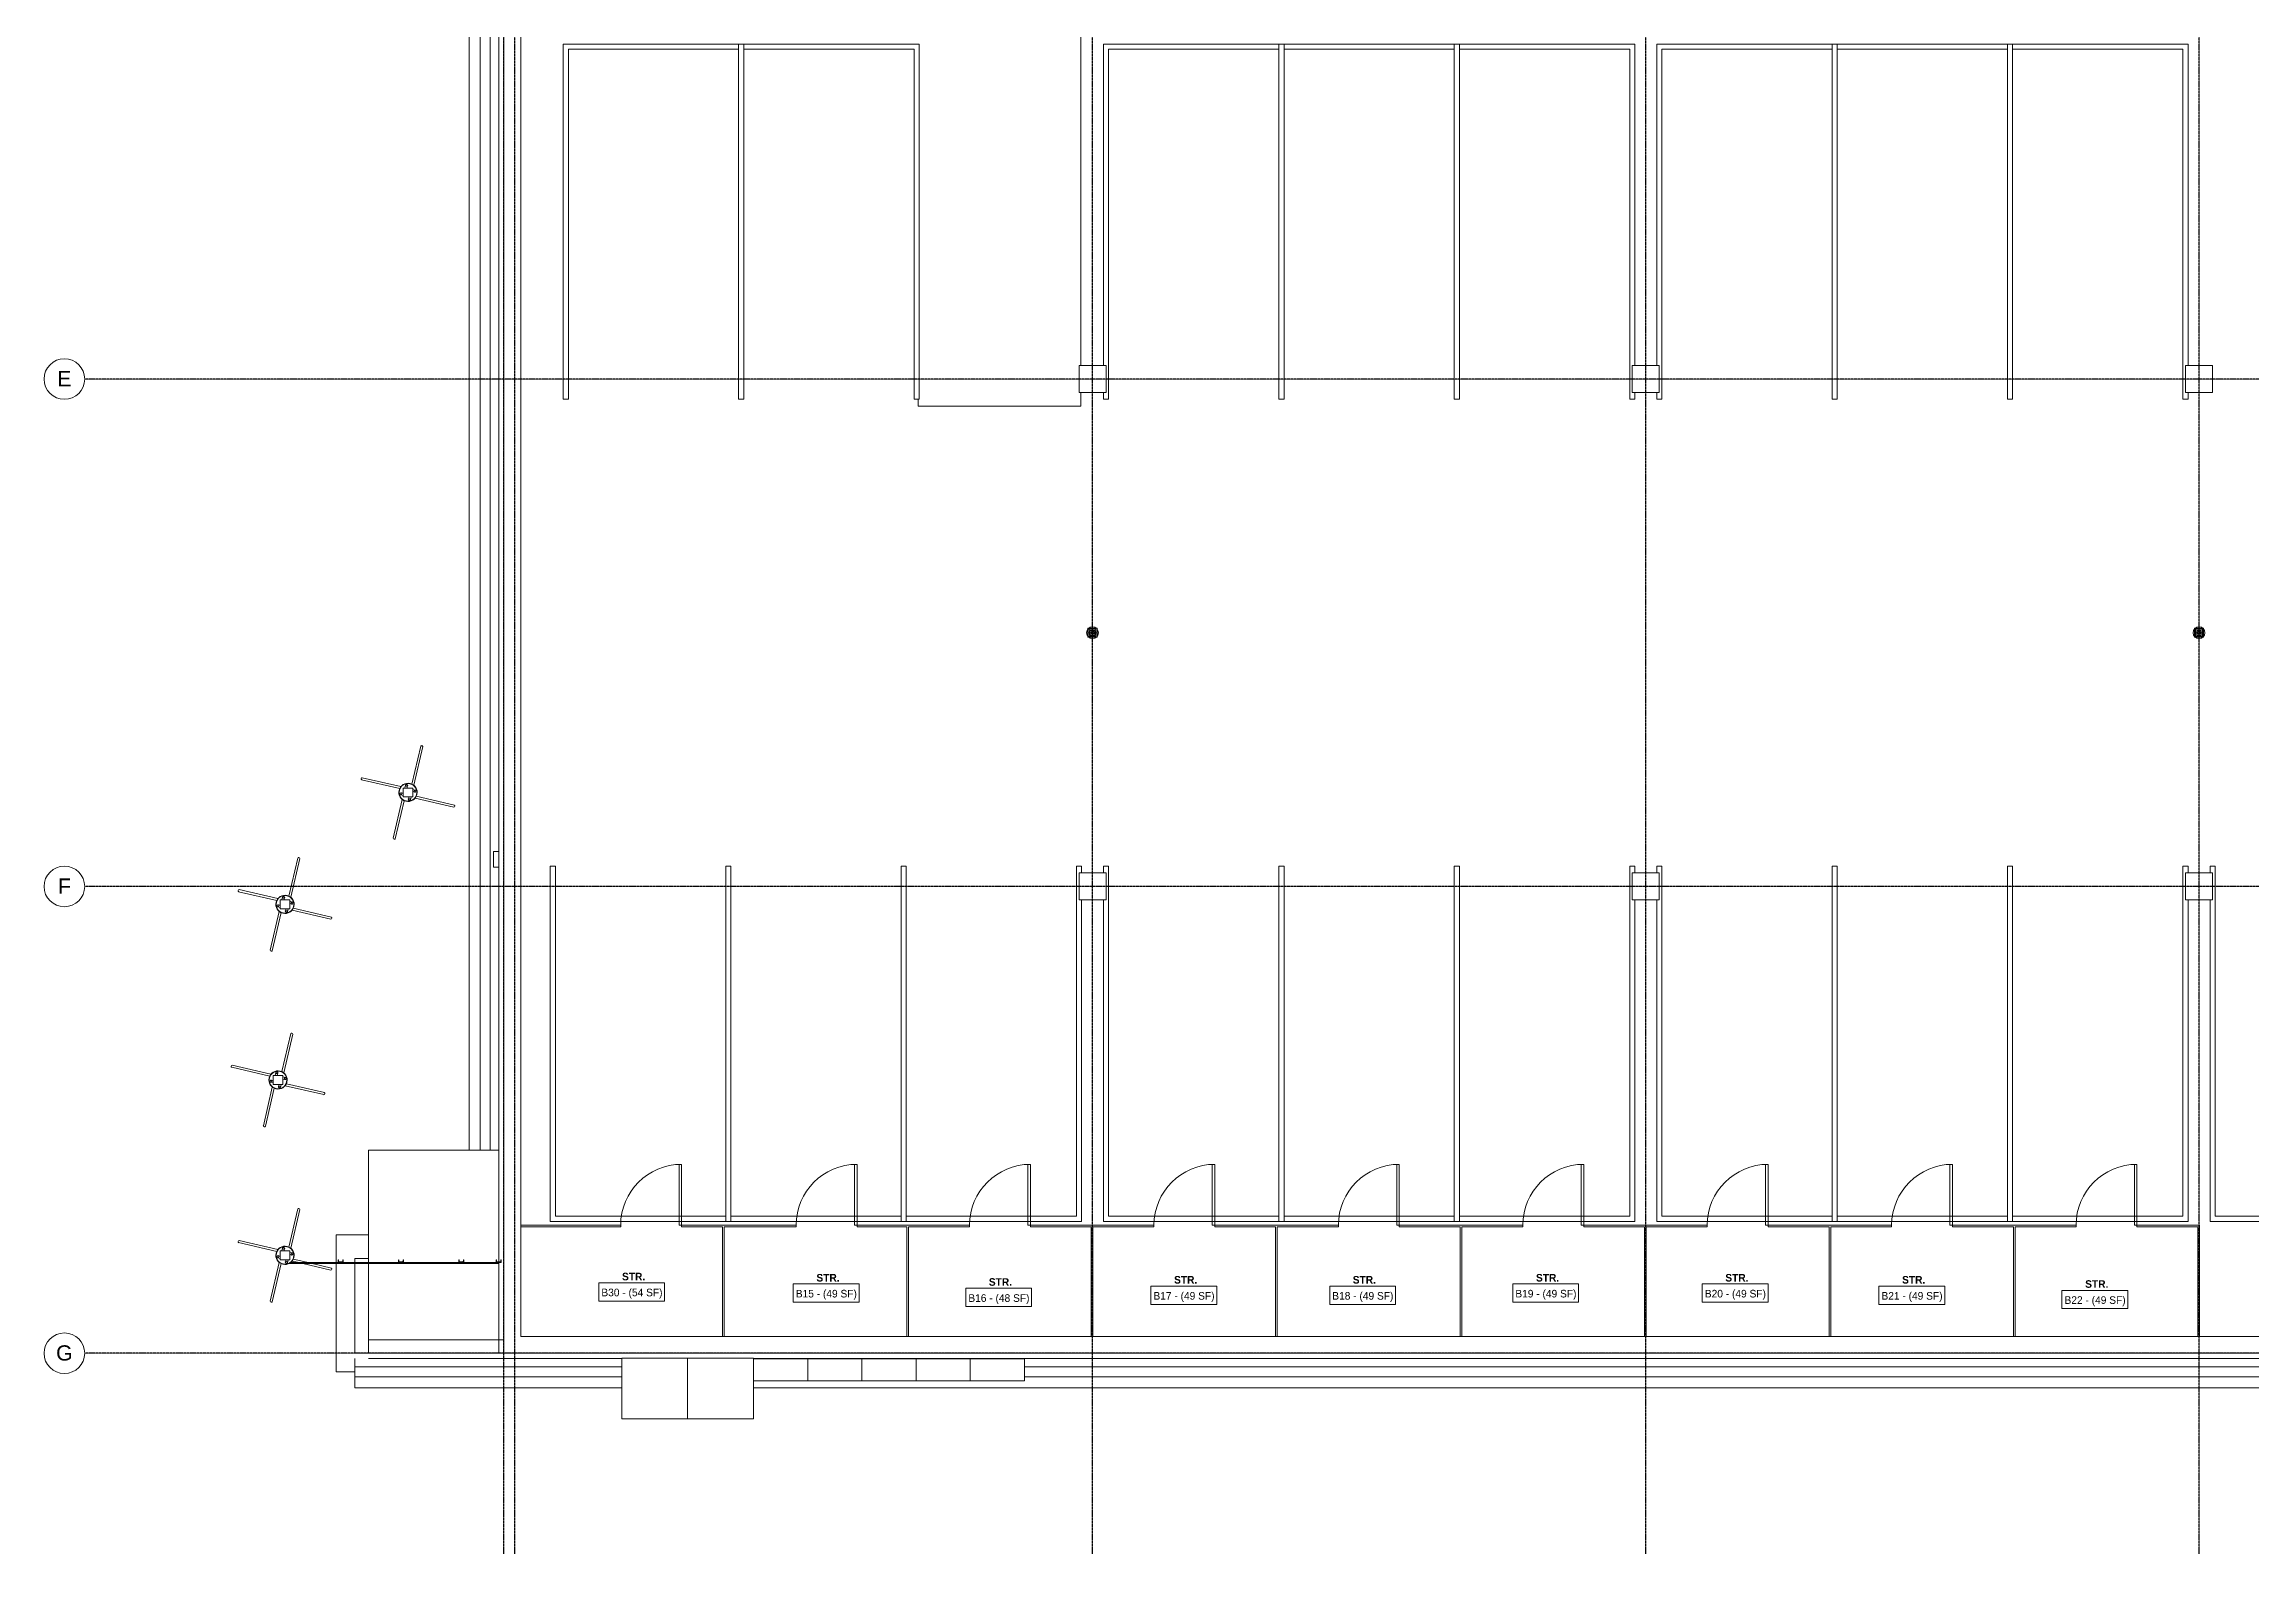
# Model space of a CAD drawing. Header units: inches. Extents: x -4101 to -1777, y 9773 to 12272.
# Drawn here: x -4101 to -2796, y 9773 to 10665 of the extents above; entities that cross this region are included whole.
import ezdxf

# ---------------------------------------------------------------- set-up
doc = ezdxf.new("R2010")
doc.units = ezdxf.units.IN
doc.header["$MEASUREMENT"] = 0
doc.linetypes.add('Grid Line 1_2_', pattern=[0.875, 0.5, -0.125, 0.125, -0.125])
for name, color, linetype, lineweight in [('0-1', 7, 'Continuous', 5), ('0-2', 8, 'Continuous', 9), ('0-4', 165, 'Continuous', 5), ('A-AREA-IDEN', 2, 'Continuous', 9), ('A-DOOR-2', 7, 'Continuous', 9), ('A-FLOR-1', 7, 'Continuous', 9), ('A-FLOR-2', 192, 'Continuous', 9), ('A-GENM-1', 7, 'Continuous', 9), ('A-GLAZ-CURT', 52, 'Continuous', 9), ('A-GLAZ-CWMG', 51, 'Continuous', 9), ('A-WALL-2', 7, 'Continuous', 9), ('E-ELEC-EQPM', 71, 'Continuous', 9), ('E-FIRE', 2, 'Continuous', 9), ('P-SANR-FIXT', 6, 'Continuous', 9), ('S-COLS-1', 7, 'Continuous', 9), ('S-FNDN-1', 7, 'Continuous', 9), ('S-FNDN-2', 32, 'Continuous', 9), ('S-GRID-1', 1, 'Grid Line 1_2_', 30), ('S-GRID-IDEN', 1, 'Continuous', 9), ('S-GRID-IDEN-1', 147, 'Continuous', 9)]:
    doc.layers.add(name, color=color, linetype=linetype, lineweight=lineweight)
doc.styles.add('Arial_1', font='arial.ttf', dxfattribs={"height": 9})
doc.styles.add('Century Gothic', font='ufonts.com_century-gothic.ttf', dxfattribs={"height": 4.5})
doc.styles.add('Century Gothic_B', font='GOTHICB.TTF', dxfattribs={"height": 4.5})

# ---------------------------------------------------------------- blocks, each defined once
blk = doc.blocks.new('Parking_Stall_Multiple - STANDARD-2220512-BACKGROUND - BASEMENT')
at = {"layer": 'A-GENM-1'}
for p, q in [((190, 314), (0, 314)), ((0, 314), (0, 207.3)), ((210, 314), (206, 314)), ((210, 311), (210, 314)), ((3, 210.3), (3, 311)), ((3, 311), (210, 311)), ((210, 210.3), (0, 210.3)), ((0, 210.3), (0, 103.7)), ((210, 210.3), (3, 210.3)), ((210, 207.3), (210, 210.3)), ((210, 207.3), (210, 210.3)), ((0, 207.3), (210, 207.3)), ((3, 106.7), (3, 207.3)), ((3, 207.3), (210, 207.3)), ((210, 106.7), (0, 106.7)), ((0, 106.7), (0, 0)), ((210, 106.7), (3, 106.7)), ((210, 103.7), (210, 106.7)), ((210, 103.7), (210, 106.7)), ((0, 103.7), (210, 103.7)), ((3, 3), (3, 103.7)), ((3, 103.7), (210, 103.7)), ((210, 3), (3, 3)), ((210, 0), (210, 3)), ((0, 0), (190, 0)), ((206, 0), (210, 0))]:
    blk.add_line(p, q, dxfattribs=at)
blk = doc.blocks.new('Parking_Stall_Multiple - STANDARD-1981804-BACKGROUND - BASEMENT')
at = {"layer": 'A-GENM-1'}
for p, q in [((190, 314), (0, 314)), ((0, 314), (0, 207.3)), ((210, 314), (206, 314)), ((210, 311), (210, 314)), ((3, 210.3), (3, 311)), ((3, 311), (210, 311)), ((210, 210.3), (0, 210.3)), ((0, 210.3), (0, 103.7)), ((210, 210.3), (3, 210.3)), ((210, 207.3), (210, 210.3)), ((210, 207.3), (210, 210.3)), ((0, 207.3), (210, 207.3)), ((3, 106.7), (3, 207.3)), ((3, 207.3), (210, 207.3)), ((210, 106.7), (0, 106.7)), ((0, 106.7), (0, 0)), ((210, 106.7), (3, 106.7)), ((210, 103.7), (210, 106.7)), ((210, 103.7), (210, 106.7)), ((0, 103.7), (210, 103.7)), ((3, 3), (3, 103.7)), ((3, 103.7), (210, 103.7)), ((210, 3), (3, 3)), ((210, 0), (210, 3)), ((0, 0), (190, 0)), ((206, 0), (210, 0))]:
    blk.add_line(p, q, dxfattribs=at)
blk = doc.blocks.new('Parking_Stall_Multiple - STANDARD-2216199-BACKGROUND - BASEMENT')
at = {"layer": 'A-GENM-1'}
for p, q in [((210, 314), (0, 314)), ((0, 314), (0, 207.3)), ((210, 311), (210, 314)), ((3, 210.3), (3, 311)), ((3, 311), (210, 311)), ((210, 210.3), (0, 210.3)), ((0, 210.3), (0, 103.7)), ((210, 210.3), (3, 210.3)), ((210, 207.3), (210, 210.3)), ((210, 207.3), (210, 210.3)), ((0, 207.3), (210, 207.3)), ((3, 106.7), (3, 207.3)), ((3, 207.3), (210, 207.3)), ((210, 106.7), (0, 106.7)), ((0, 106.7), (0, 0)), ((210, 106.7), (3, 106.7)), ((210, 103.7), (210, 106.7)), ((210, 103.7), (210, 106.7)), ((0, 103.7), (210, 103.7)), ((3, 3), (3, 103.7)), ((3, 103.7), (210, 103.7)), ((210, 3), (3, 3)), ((210, 0), (210, 3)), ((0, 0), (190, 0)), ((206, 0), (210, 0))]:
    blk.add_line(p, q, dxfattribs=at)
blk = doc.blocks.new('Parking_Stall_Multiple - STANDARD-1982617-BACKGROUND - BASEMENT')
at = {"layer": 'A-GENM-1'}
for p, q in [((190, 0), (0, 0)), ((0, 0), (0, -106.7)), ((210, 0), (206, 0)), ((210, -3), (210, 0)), ((3, -103.7), (3, -3)), ((3, -3), (210, -3)), ((210, -103.7), (0, -103.7)), ((0, -103.7), (0, -210.3)), ((210, -103.7), (3, -103.7)), ((210, -106.7), (210, -103.7)), ((210, -106.7), (210, -103.7)), ((0, -106.7), (210, -106.7)), ((3, -207.3), (3, -106.7)), ((3, -106.7), (210, -106.7)), ((210, -207.3), (0, -207.3)), ((0, -207.3), (0, -314)), ((210, -207.3), (3, -207.3)), ((210, -210.3), (210, -207.3)), ((210, -210.3), (210, -207.3)), ((0, -210.3), (210, -210.3)), ((3, -311), (3, -210.3)), ((3, -210.3), (210, -210.3)), ((210, -311), (3, -311)), ((210, -314), (210, -311)), ((0, -314), (190, -314)), ((206, -314), (210, -314))]:
    blk.add_line(p, q, dxfattribs=at)
blk = doc.blocks.new('Parking_Stall_Multiple - STANDARD-2088802-BACKGROUND - BASEMENT')
at = {"layer": 'A-GENM-1'}
for p, q in [((190, 0), (0, 0)), ((0, 0), (0, -106.7)), ((210, 0), (206, 0)), ((210, -3), (210, 0)), ((3, -103.7), (3, -3)), ((3, -3), (210, -3)), ((210, -103.7), (0, -103.7)), ((0, -103.7), (0, -210.3)), ((210, -103.7), (3, -103.7)), ((210, -106.7), (210, -103.7)), ((210, -106.7), (210, -103.7)), ((0, -106.7), (210, -106.7)), ((3, -207.3), (3, -106.7)), ((3, -106.7), (210, -106.7)), ((210, -207.3), (0, -207.3)), ((0, -207.3), (0, -314)), ((210, -207.3), (3, -207.3)), ((210, -210.3), (210, -207.3)), ((210, -210.3), (210, -207.3)), ((0, -210.3), (210, -210.3)), ((3, -311), (3, -210.3)), ((3, -210.3), (210, -210.3)), ((210, -311), (3, -311)), ((210, -314), (210, -311)), ((0, -314), (190, -314)), ((206, -314), (210, -314))]:
    blk.add_line(p, q, dxfattribs=at)
blk = doc.blocks.new('Parking_Stall_Multiple - STANDARD-2223158-BACKGROUND - BASEMENT')
at = {"layer": 'A-GENM-1'}
for p, q in [((210, 0), (0, 0)), ((0, 0), (0, -106.7)), ((210, -3), (210, 0)), ((3, -103.7), (3, -3)), ((3, -3), (210, -3)), ((210, -103.7), (0, -103.7)), ((0, -103.7), (0, -210.3)), ((210, -103.7), (3, -103.7)), ((210, -106.7), (210, -103.7)), ((210, -106.7), (210, -103.7)), ((0, -106.7), (210, -106.7)), ((3, -207.3), (3, -106.7)), ((3, -106.7), (210, -106.7)), ((210, -207.3), (3, -207.3)), ((210, -210.3), (210, -207.3)), ((0, -210.3), (210, -210.3))]:
    blk.add_line(p, q, dxfattribs=at)
blk = doc.blocks.new('CHAINLINK GATE - CHAINLINK GATE-2199385-BACKGROUND - BASEMENT')
at = {"layer": 'A-DOOR-2'}
for p, q in [((16.5, 36.5), (18, 36.5)), ((16.5, 0.5), (16.5, 36.5)), ((18, 0.5), (18, 36.5)), ((16.5, 0.5), (18, 0.5))]:
    blk.add_line(p, q, dxfattribs=at)
blk.add_arc((18, 0.5), 36, 90, 180, dxfattribs=at)
blk = doc.blocks.new('CTR - 1st Phase - Common Walls_rvt-1-BACKGROUND - BASEMENT')
at = {"layer": 'A-FLOR-1'}
for p, q in [((-3488.3, 10475.2), (-3488.3, 10831.2)), ((-3584.3, 10455.2), (-3584.3, 10451.1)), ((-3488.3, 10451.1), (-3488.3, 10459.2)), ((-3584.3, 10451.1), (-3488.3, 10451.1))]:
    blk.add_line(p, q, dxfattribs=at)
at = {"layer": 'S-FNDN-1'}
for p, q in [((-3760.2, 9966.9), (-3819.3, 9966.9)), ((-3819.3, 9966.9), (-3819.3, 9965.9)), ((-3819.3, 9965.9), (-3760.2, 9965.9)), ((-3760.2, 9965.9), (-3760.2, 9966.9)), ((-3656.5, 9966.9), (-3724.2, 9966.9)), ((-3724.2, 9966.9), (-3724.2, 9965.9)), ((-3724.2, 9965.9), (-3700, 9965.9)), ((-3700, 9965.9), (-3700, 9901.2)), ((-3699, 9965.9), (-3656.5, 9965.9)), ((-3699, 9901.2), (-3699, 9965.9)), ((-3656.5, 9965.9), (-3656.5, 9966.9)), ((-3554, 9966.9), (-3620.5, 9966.9)), ((-3620.5, 9966.9), (-3620.5, 9965.9)), ((-3620.5, 9965.9), (-3591, 9965.9)), ((-3591, 9965.9), (-3591, 9901.2)), ((-3590, 9965.9), (-3554, 9965.9)), ((-3590, 9901.2), (-3590, 9965.9)), ((-3554, 9965.9), (-3554, 9966.9)), ((-3445, 9966.9), (-3518, 9966.9)), ((-3518, 9966.9), (-3518, 9965.9)), ((-3518, 9965.9), (-3482.2, 9965.9)), ((-3482.2, 9965.9), (-3482.2, 9901.2)), ((-3481.2, 9965.9), (-3445, 9965.9)), ((-3481.2, 9901.2), (-3481.2, 9965.9)), ((-3445, 9965.9), (-3445, 9966.9)), ((-3336, 9966.9), (-3409, 9966.9)), ((-3409, 9966.9), (-3409, 9965.9)), ((-3409, 9965.9), (-3373.2, 9965.9)), ((-3373.2, 9965.9), (-3373.2, 9901.2)), ((-3372.2, 9965.9), (-3336, 9965.9)), ((-3372.2, 9901.2), (-3372.2, 9965.9)), ((-3336, 9965.9), (-3336, 9966.9)), ((-3227, 9966.9), (-3300, 9966.9)), ((-3300, 9966.9), (-3300, 9965.9)), ((-3300, 9965.9), (-3264, 9965.9)), ((-3264, 9965.9), (-3264, 9901.2)), ((-3263, 9965.9), (-3227, 9965.9)), ((-3263, 9901.2), (-3263, 9965.9)), ((-3227, 9965.9), (-3227, 9966.9)), ((-3118, 9966.9), (-3191, 9966.9)), ((-3191, 9966.9), (-3191, 9965.9)), ((-3191, 9965.9), (-3155, 9965.9)), ((-3155, 9965.9), (-3155, 9901.2)), ((-3154, 9965.9), (-3118, 9965.9)), ((-3154, 9901.2), (-3154, 9965.9)), ((-3118, 9965.9), (-3118, 9966.9)), ((-3009, 9966.9), (-3082, 9966.9)), ((-3082, 9966.9), (-3082, 9965.9)), ((-3082, 9965.9), (-3046, 9965.9)), ((-3046, 9965.9), (-3046, 9901.2)), ((-3045, 9965.9), (-3009, 9965.9)), ((-3045, 9901.2), (-3045, 9965.9)), ((-3009, 9965.9), (-3009, 9966.9)), ((-2900, 9966.9), (-2973, 9966.9)), ((-2973, 9966.9), (-2973, 9965.9)), ((-2973, 9965.9), (-2937, 9965.9)), ((-2937, 9965.9), (-2937, 9901.2)), ((-2936, 9965.9), (-2900, 9965.9)), ((-2936, 9901.2), (-2936, 9965.9)), ((-2900, 9965.9), (-2900, 9966.9)), ((-2827, 9966.9), (-2864, 9966.9)), ((-2864, 9966.9), (-2864, 9965.9)), ((-2864, 9965.9), (-2828, 9965.9)), ((-2828, 9965.9), (-2828, 9901.2)), ((-2827, 9965.9), (-2827, 9966.9)), ((-2827, 9901.2), (-2827, 9965.9)), ((-3700, 9901.2), (-3699, 9901.2)), ((-3591, 9901.2), (-3590, 9901.2)), ((-3482.2, 9901.2), (-3481.2, 9901.2)), ((-3373.2, 9901.2), (-3372.2, 9901.2)), ((-3264, 9901.2), (-3263, 9901.2)), ((-3155, 9901.2), (-3154, 9901.2)), ((-3046, 9901.2), (-3045, 9901.2)), ((-2937, 9901.2), (-2936, 9901.2)), ((-2828, 9901.2), (-2827, 9901.2))]:
    blk.add_line(p, q, dxfattribs=at)
at = {"layer": '0-2'}
for name, p, rotation in [('Parking_Stall_Multiple - STANDARD-2223158-BACKGROUND - BASEMENT', (-3583.8, 10665.2), 270.0000000000005), ('Parking_Stall_Multiple - STANDARD-2088802-BACKGROUND - BASEMENT', (-3160.8, 10665.2), 270.0000000000005), ('Parking_Stall_Multiple - STANDARD-1982617-BACKGROUND - BASEMENT', (-2833.8, 10665.2), 270.0000000000005), ('Parking_Stall_Multiple - STANDARD-2216199-BACKGROUND - BASEMENT', (-3487.8, 9969.2), 89.99999999999953), ('Parking_Stall_Multiple - STANDARD-1981804-BACKGROUND - BASEMENT', (-3160.8, 9969.2), 89.99999999999953), ('Parking_Stall_Multiple - STANDARD-1981804-BACKGROUND - BASEMENT', (-2833.8, 9969.2), 89.99999999999953), ('Parking_Stall_Multiple - STANDARD-2220512-BACKGROUND - BASEMENT', (-2506.8, 9969.2), 89.99999999999953)]:
    blk.add_blockref(name, p, dxfattribs=dict(at, rotation=rotation))
for p in [(-3742.2, 9966.4), (-3638.5, 9966.4), (-3536, 9966.4), (-3427, 9966.4), (-3318, 9966.4), (-3209, 9966.4), (-3100, 9966.4), (-2991, 9966.4), (-2882, 9966.4)]:
    blk.add_blockref('CHAINLINK GATE - CHAINLINK GATE-2199385-BACKGROUND - BASEMENT', p, dxfattribs=at)
blk = doc.blocks.new('034100 - Precast Structural Concrete - Column - Corbels - 16_x16_-2331169-BACKGROUND - BASEMENT')
at = {"layer": 'S-COLS-1'}
for p, q in [((-8.9, 9), (-9, 9)), ((-9, 9), (-9, -7)), ((6.9, 9), (-8.9, 9)), ((7, 9), (6.9, 9)), ((7, -7), (7, 9)), ((-9, -7), (-8.9, -7)), ((-8.9, -7), (6.9, -7)), ((6.9, -7), (7, -7))]:
    blk.add_line(p, q, dxfattribs=at)
blk = doc.blocks.new('034100 - Precast Structural Concrete - Column - Corbels - 16_x16_-2331171-BACKGROUND - BASEMENT')
at = {"layer": 'S-COLS-1'}
for p, q in [((-8.9, 9), (-9, 9)), ((-9, 9), (-9, -7)), ((6.9, 9), (-8.9, 9)), ((7, 9), (6.9, 9)), ((7, -7), (7, 9)), ((-9, -7), (-8.9, -7)), ((-8.9, -7), (6.9, -7)), ((6.9, -7), (7, -7))]:
    blk.add_line(p, q, dxfattribs=at)
blk = doc.blocks.new('316600 - Special Foundations - Diamond Pier - Generic - 316600 - Special Foundations - Diamond Pier - Generic-562664-BACKGROUND - BASEMENT')
at = {"layer": 'S-FNDN-1'}
for p, q in [((7.5, 27.4), (2.3, 4.9)), ((3.4, 4.2), (8.7, 27.1)), ((-27.4, 7.5), (-4.9, 2.3)), ((-4.2, 3.4), (-27.1, 8.7)), ((2.8, 2.6), (-2.8, 2.6)), ((-2.8, 2.6), (-2.8, -2.6)), ((-1.4, 4.3), (-1.8, 2.8)), ((-0.5, 2.9), (-0.2, 4)), ((2.8, -2.6), (2.8, 2.6)), ((4.3, 1.4), (2.8, 1.8)), ((2.9, 0.5), (4, 0.2)), ((-3.4, -4.2), (-8.7, -27.1)), ((-7.5, -27.4), (-2.3, -4.9)), ((-4.3, -1.4), (-2.8, -1.8)), ((-2.9, -0.5), (-4, -0.2)), ((-2.8, -2.6), (2.8, -2.6)), ((0.5, -2.9), (0.2, -4)), ((1.4, -4.3), (1.8, -2.8)), ((4.2, -3.4), (27.1, -8.7)), ((27.4, -7.5), (4.9, -2.3))]:
    blk.add_line(p, q, dxfattribs=at)
for radius, start, end in [(5.41, 166.9807, 346.9807), (5.41, 346.9807, 166.9807), (5.21, 166.9807, 346.9807), (5.21, 346.9807, 166.9807)]:
    blk.add_arc((0, 0), radius, start, end, dxfattribs=at)
for centre, major_axis, start_param, end_param in [((8.1, 27.2), (-0.609, 0.141), 4.712389, 6.283185), ((8.1, 27.2), (-0.609, 0.141), 3.141593, 4.712389), ((-27.2, 8.1), (0.141, 0.609), 1.570796, 3.141593), ((-27.2, 8.1), (0.141, 0.609), 0, 1.570796), ((-0.8, 4.2), (-0.609, 0.141), 4.712389, 7.853982), ((-0.8, 4.2), (-0.609, 0.141), 1.570796, 4.712389), ((4.2, 0.8), (0.141, 0.609), 1.570796, 4.712389), ((4.2, 0.8), (0.141, 0.609), 4.712389, 7.853982), ((-4.2, -0.8), (0.141, 0.609), 1.570796, 4.712389), ((-4.2, -0.8), (0.141, 0.609), 4.712389, 7.853982), ((0.8, -4.2), (-0.609, 0.141), 4.712389, 7.853982), ((0.8, -4.2), (-0.609, 0.141), 1.570796, 4.712389), ((27.2, -8.1), (0.141, 0.609), 3.141593, 4.712389), ((27.2, -8.1), (0.141, 0.609), 4.712389, 6.283185), ((-8.1, -27.2), (-0.609, 0.141), 0, 1.570796), ((-8.1, -27.2), (-0.609, 0.141), 1.570796, 3.141593)]:
    blk.add_ellipse(centre, major_axis=major_axis, ratio=0.764544, start_param=start_param, end_param=end_param, dxfattribs=at)
blk = doc.blocks.new('316600 - Special Foundations - Diamond Pier - Generic - 316600 - Special Foundations - Diamond Pier - Generic-V13-BACKGROUND - BASEMENT')
at = {"layer": 'S-FNDN-1'}
for p, q in [((7.5, 27.4), (2.3, 4.9)), ((3.4, 4.2), (8.7, 27.1)), ((-27.4, 7.5), (-4.9, 2.3)), ((-4.2, 3.4), (-27.1, 8.7)), ((2.8, 2.6), (-2.8, 2.6)), ((-2.8, 2.6), (-2.8, -2.6)), ((-1.4, 4.3), (-1.8, 2.8)), ((-0.5, 2.9), (-0.2, 4)), ((2.8, -2.6), (2.8, 2.6)), ((4.3, 1.4), (2.8, 1.8)), ((2.9, 0.5), (4, 0.2)), ((-3.4, -4.2), (-8.7, -27.1)), ((-7.5, -27.4), (-2.3, -4.9)), ((-4.3, -1.4), (-2.8, -1.8)), ((-2.9, -0.5), (-4, -0.2)), ((-2.8, -2.6), (2.8, -2.6)), ((0.5, -2.9), (0.2, -4)), ((1.4, -4.3), (1.8, -2.8)), ((4.2, -3.4), (7.3, -4.1)), ((12.9, -4.1), (4.9, -2.3)), ((10.6, -4.9), (27.1, -8.7)), ((27.4, -7.5), (16.1, -4.9))]:
    blk.add_line(p, q, dxfattribs=at)
for radius, start, end in [(5.41, 166.9807, 346.9807), (5.41, 346.9807, 166.9807), (5.21, 166.9807, 346.9807), (5.21, 346.9807, 166.9807)]:
    blk.add_arc((0, 0), radius, start, end, dxfattribs=at)
for centre, major_axis, start_param, end_param in [((8.1, 27.2), (-0.609, 0.141), 4.712389, 6.283185), ((8.1, 27.2), (-0.609, 0.141), 3.141593, 4.712389), ((-27.2, 8.1), (0.141, 0.609), 1.570796, 3.141593), ((-27.2, 8.1), (0.141, 0.609), 0, 1.570796), ((-0.8, 4.2), (-0.609, 0.141), 4.712389, 7.853982), ((-0.8, 4.2), (-0.609, 0.141), 1.570796, 4.712389), ((4.2, 0.8), (0.141, 0.609), 1.570796, 4.712389), ((4.2, 0.8), (0.141, 0.609), 4.712389, 7.853982), ((-4.2, -0.8), (0.141, 0.609), 1.570796, 4.712389), ((-4.2, -0.8), (0.141, 0.609), 4.712389, 7.853982), ((0.8, -4.2), (-0.609, 0.141), 4.712389, 7.853982), ((0.8, -4.2), (-0.609, 0.141), 1.570796, 4.712389), ((27.2, -8.1), (0.141, 0.609), 3.141593, 4.712389), ((27.2, -8.1), (0.141, 0.609), 4.712389, 6.283185), ((-8.1, -27.2), (-0.609, 0.141), 0, 1.570796), ((-8.1, -27.2), (-0.609, 0.141), 1.570796, 3.141593)]:
    blk.add_ellipse(centre, major_axis=major_axis, ratio=0.764544, start_param=start_param, end_param=end_param, dxfattribs=at)
blk = doc.blocks.new('Grid - Grid Head - Circle-1738874-BACKGROUND - BASEMENT')
at = {"layer": 'S-GRID-IDEN-1'}
for start, end in [(360, 180), (180, 360)]:
    blk.add_arc((0, 0), 0.25, start, end, dxfattribs=at)
blk = doc.blocks.new('CTR - 1st Phase - Structure_rvt-1-BACKGROUND - BASEMENT')
at = {"layer": 'A-WALL-2'}
for p, q in [((-3909.3, 9947.2), (-3917.3, 9947.2)), ((-3917.3, 9947.2), (-3917.3, 9891.2)), ((-3909.3, 9899.2), (-3909.3, 9947.2)), ((-3917.3, 9891.2), (-3909.3, 9891.2)), ((-3829.3, 9899.2), (-3909.3, 9899.2)), ((-3909.3, 9891.2), (-3829.3, 9891.2))]:
    blk.add_line(p, q, dxfattribs=at)
at = {"layer": 'S-FNDN-1'}
for p, q in [((-3829.3, 11556.2), (-3829.3, 9901.2)), ((-3819.3, 9901.2), (-3819.3, 11544.2)), ((-3928.3, 9961.2), (-3909.3, 9961.2)), ((-3928.3, 9961.2), (-3928.3, 9944.9)), ((-3928.3, 9944.2), (-3928.3, 9880.2)), ((-3829.3, 9901.2), (-3829.3, 9899.2)), ((-3829.3, 9891.2), (-1953.3, 9891.2)), ((-1953.3, 9901.2), (-3819.3, 9901.2)), ((-3928.3, 9880.2), (-3917.3, 9880.2))]:
    blk.add_line(p, q, dxfattribs=at)
at = {"layer": 'S-GRID-1'}
for p, q in [((-3829.3, 9772.6), (-3829.3, 12247.5)), ((-3822.8, 9772.6), (-3822.8, 12247.5)), ((-3481.3, 9772.6), (-3481.3, 12247.5)), ((-3154.3, 9772.6), (-3154.3, 12247.5)), ((-2827.3, 9772.6), (-2827.3, 12247.5)), ((-1777.2, 10467.2), (-4077, 10467.2)), ((-1777.2, 10167.2), (-4077, 10167.2)), ((-1777.2, 9891.2), (-4077, 9891.2))]:
    blk.add_line(p, q, dxfattribs=at)
at = {"layer": '0-2', "rotation": 270.0000000000118}
for name, p in [('034100 - Precast Structural Concrete - Column - Corbels - 16_x16_-2331169-BACKGROUND - BASEMENT', (-3482.3, 10466.2)), ('034100 - Precast Structural Concrete - Column - Corbels - 16_x16_-2331169-BACKGROUND - BASEMENT', (-3155.3, 10466.2)), ('034100 - Precast Structural Concrete - Column - Corbels - 16_x16_-2331169-BACKGROUND - BASEMENT', (-2828.3, 10466.2)), ('034100 - Precast Structural Concrete - Column - Corbels - 16_x16_-2331171-BACKGROUND - BASEMENT', (-3482.3, 10166.2)), ('034100 - Precast Structural Concrete - Column - Corbels - 16_x16_-2331171-BACKGROUND - BASEMENT', (-3155.3, 10166.2)), ('034100 - Precast Structural Concrete - Column - Corbels - 16_x16_-2331171-BACKGROUND - BASEMENT', (-2828.3, 10166.2))]:
    blk.add_blockref(name, p, dxfattribs=at)
at = {"layer": '0-2'}
for name, p in [('316600 - Special Foundations - Diamond Pier - Generic - 316600 - Special Foundations - Diamond Pier - Generic-562664-BACKGROUND - BASEMENT', (-3885.9, 10222.8)), ('316600 - Special Foundations - Diamond Pier - Generic - 316600 - Special Foundations - Diamond Pier - Generic-562664-BACKGROUND - BASEMENT', (-3958.6, 10156.6)), ('316600 - Special Foundations - Diamond Pier - Generic - 316600 - Special Foundations - Diamond Pier - Generic-562664-BACKGROUND - BASEMENT', (-3962.7, 10052.8)), ('316600 - Special Foundations - Diamond Pier - Generic - 316600 - Special Foundations - Diamond Pier - Generic-V13-BACKGROUND - BASEMENT', (-3958.6, 9949.1))]:
    blk.add_blockref(name, p, dxfattribs=at)
at = {"layer": '0-4', "xscale": 47.99999999999997, "yscale": 47.99999999999997, "zscale": 47.99999999999997, "rotation": 89.99999999999987}
for p in [(-4089, 10467.2), (-4089, 10167.2), (-4089, 9891.2)]:
    blk.add_blockref('Grid - Grid Head - Circle-1738874-BACKGROUND - BASEMENT', p, dxfattribs=at)
at = {"layer": 'S-GRID-IDEN', "char_height": 9, "attachment_point": 1, "style": 'Arial_1'}
for s, insert, width in [('E', (-4093.2, 10471.9), 10.15), ('F', (-4092.8, 10171.9), 9.393), ('G', (-4093.9, 9895.9), 11.968)]:
    blk.add_mtext(s, dxfattribs=dict(at, insert=insert, width=width))
blk = doc.blocks.new('Basic Wall _ 3_ XPS - ___-2578961-BACKGROUND - BASEMENT')
at = {"layer": 'S-FNDN-2'}
for p, q in [((-3849.8, 10011.2), (-3849.8, 11002.1)), ((-3843.2, 10011.2), (-3843.2, 11002.1)), ((-3837.3, 10011.2), (-3837.3, 11002.1))]:
    blk.add_line(p, q, dxfattribs=at)
blk = doc.blocks.new('Basic Wall _ 3_ XPS - UNDER XPS - ___-2659087-BACKGROUND - BASEMENT')
at = {"layer": 'S-FNDN-2'}
for p, q in [((-3917.3, 9883.2), (-3917.3, 9888.2)), ((-3917.3, 9877.3), (-3917.3, 9883.2)), ((-3759.6, 9883.2), (-3917.3, 9883.2)), ((-3681.6, 9883.2), (-3681.6, 9883.2)), ((-1935.4, 9883.2), (-3521.6, 9883.2)), ((-1935.4, 9883.2), (-1929.4, 9877.3)), ((-3917.3, 9870.7), (-3917.3, 9877.3)), ((-3759.6, 9877.3), (-3917.3, 9877.3)), ((-3759.6, 9870.7), (-3917.3, 9870.7)), ((-3681.6, 9877.3), (-3681.6, 9877.3)), ((-1922.8, 9870.7), (-3681.6, 9870.7)), ((-1929.4, 9877.3), (-3521.6, 9877.3)), ((-1929.4, 9877.3), (-1922.8, 9870.7))]:
    blk.add_line(p, q, dxfattribs=at)
blk = doc.blocks.new('Drain-Floor-WATTS-Square-Stainless_Steel_Strainer-Type_FD-1200-M - 2_ Outlet with 5_ Strainer-2528673-BACKGROUND - BASEMENT')
at = {"layer": 'P-SANR-FIXT'}
for p, q in [((-2.707, -2.707), (-2.707, 2.707)), ((-2.707, 2.707), (2.707, 2.707)), ((-2.03025, -2.03025), (-2.03025, 2.03025)), ((-2.03025, 2.03025), (2.03025, 2.03025)), ((-1.3535, -1.3535), (-1.3535, 1.3535)), ((-1.3535, 1.3535), (1.3535, 1.3535)), ((-0.67675, -0.67675), (-0.67675, 0.67675)), ((-0.67675, 0.67675), (0.67675, 0.67675)), ((0, 2.707), (0, -2.707)), ((0.67675, 0.67675), (0.67675, -0.67675)), ((1.3535, 1.3535), (1.3535, -1.3535)), ((2.03025, 2.03025), (2.03025, -2.03025)), ((2.707, 2.707), (2.707, -2.707)), ((-2.707, 0), (2.707, 0)), ((2.707, -2.707), (-2.707, -2.707)), ((2.03025, -2.03025), (-2.03025, -2.03025)), ((1.3535, -1.3535), (-1.3535, -1.3535)), ((0.67675, -0.67675), (-0.67675, -0.67675))]:
    blk.add_line(p, q, dxfattribs=at)
for start, end in [(360, 180), (180, 360)]:
    blk.add_arc((0, 0), 3.5, start, end, dxfattribs=at)
blk = doc.blocks.new('104416 - Fire Extinguishers - Wall - Class A - Light - 2A-3202366-BACKGROUND - BASEMENT')
at = {"layer": 'E-FIRE'}
for p, q in [((13.6, -4.5), (13.6, -1.5)), ((22.8, -4.5), (13.6, -4.5)), ((22.8, -1.5), (22.8, -4.5))]:
    blk.add_line(p, q, dxfattribs=at)
blk = doc.blocks.new('Horizontal_Siding - Horizontal_Siding-3202367-BACKGROUND - BASEMENT')
at = {"layer": 'A-GLAZ-CURT'}
for p, q in [((11.1, 2.2), (-11.1, 2.2)), ((-11.1, 2.2), (-11.1, 1.5)), ((-11.1, 1.5), (11.1, 1.5)), ((11.1, 1.5), (11.1, 2.2))]:
    blk.add_line(p, q, dxfattribs=at)
blk = doc.blocks.new('Horizontal_Siding - Horizontal_Siding-3202368-BACKGROUND - BASEMENT')
at = {"layer": 'A-GLAZ-CURT'}
for p, q in [((17.8, 2.2), (-17.8, 2.2)), ((-17.8, 2.2), (-17.8, 1.5)), ((-17.8, 1.5), (17.8, 1.5)), ((17.8, 1.5), (17.8, 2.2))]:
    blk.add_line(p, q, dxfattribs=at)
blk = doc.blocks.new('Horizontal_Siding - Horizontal_Siding-3202369-BACKGROUND - BASEMENT')
at = {"layer": 'A-GLAZ-CURT'}
for p, q in [((13.5, 2.2), (-17.1, 2.2)), ((-17.1, 2.2), (-17.1, 1.5)), ((-17.1, 1.5), (12.4, 1.5))]:
    blk.add_line(p, q, dxfattribs=at)
blk = doc.blocks.new('Rectangular Mullion - RAILING POST-2666420-BACKGROUND - BASEMENT')
at = {"layer": 'A-GLAZ-CWMG'}
for p, q in [((-1.5, -1.5), (-1.5, 0)), ((1.5, 0), (1.5, -1.5)), ((1.5, -1.5), (-1.5, -1.5)), ((-1.3, -0.2), (-1.2, -1.2)), ((-1.2, -1.2), (1.2, -1.2)), ((1.2, -1.2), (1.3, -0.2))]:
    blk.add_line(p, q, dxfattribs=at)
for centre, radius, start, end in [((-1.5, -0.2), 0.211, 359.472, 90), ((1.5, -0.2), 0.21, 90, 180.528)]:
    blk.add_arc(centre, radius, start, end, dxfattribs=at)
blk = doc.blocks.new('Rectangular Mullion - RAILING POST-2806289-BACKGROUND - BASEMENT')
at = {"layer": 'A-GLAZ-CWMG'}
for p, q in [((-3, 0), (-3, -1.5)), ((0, -1.5), (0, 0)), ((-3, -1.5), (0, -1.5)), ((-2.7, -1.2), (-2.8, -0.2)), ((-0.3, -1.2), (-2.7, -1.2)), ((-0.2, -0.2), (-0.3, -1.2))]:
    blk.add_line(p, q, dxfattribs=at)
for centre, start, end in [((-3, -0.2), 359.472, 90), ((0, -0.2), 90, 180.528)]:
    blk.add_arc(centre, 0.21, start, end, dxfattribs=at)
blk = doc.blocks.new('262400 - Switchboards and Panelboards - Electric Panel - Generic - 262400 - Switchboards and Panelboards - Electric Panel - Generic-2655902-BACKGROUND - BASEMENT')
at = {"layer": 'E-ELEC-EQPM'}
for p, q in [((39, 36), (0, 36)), ((0, 36), (0, 0)), ((39, 0), (39, 36)), ((0, 0), (39, 0))]:
    blk.add_line(p, q, dxfattribs=at)
blk = doc.blocks.new('262400 - Switchboards and Panelboards - Electric Panel - Generic - 262400 - Switchboards and Panelboards - Electric Panel - Generic-2842581-BACKGROUND - BASEMENT')
at = {"layer": 'E-ELEC-EQPM'}
for p, q in [((32, 13), (0, 13)), ((0, 13), (0, 0)), ((0, 0), (32, 0)), ((32, 0), (32, 13))]:
    blk.add_line(p, q, dxfattribs=at)

msp = doc.modelspace()

# ---------------------------------------------------------------- linework, layer by layer
at = {"layer": 'A-AREA-IDEN', "flags": 128}
for points in [[(-3773.1, 9932.9), (-3734.2, 9932.9), (-3734.2, 9922.1), (-3773.1, 9922.1)], [(-3658.2, 9932.2), (-3619.3, 9932.2), (-3619.3, 9921.4), (-3658.2, 9921.4)], [(-3446.8, 9930.9), (-3407.9, 9930.9), (-3407.9, 9920.1), (-3446.8, 9920.1)], [(-3341.1, 9930.9), (-3302.2, 9930.9), (-3302.2, 9920.1), (-3341.1, 9920.1)], [(-3232.9, 9932.2), (-3194, 9932.2), (-3194, 9921.4), (-3232.9, 9921.4)], [(-3120.9, 9932.2), (-3082, 9932.2), (-3082, 9921.4), (-3120.9, 9921.4)], [(-3016.5, 9930.9), (-2977.6, 9930.9), (-2977.6, 9920.1), (-3016.5, 9920.1)], [(-3556.2, 9929.6), (-3517.3, 9929.6), (-3517.3, 9918.9), (-3556.2, 9918.9)], [(-2908.3, 9928.4), (-2869.4, 9928.4), (-2869.4, 9917.6), (-2908.3, 9917.6)]]:
    msp.add_lwpolyline(points, close=True, dxfattribs=at)
at = {"layer": 'A-FLOR-2'}
for p, q in [((-3832.3, 10011.2), (-3909.3, 10011.2)), ((-3909.3, 10011.2), (-3909.3, 9947.2))]:
    msp.add_line(p, q, dxfattribs=at)
at = {"layer": 'S-FNDN-2'}
for p, q in [((-3832.3, 12090.2), (-3832.3, 9891.2)), ((-3829.3, 9891.2), (-3829.3, 12087.2)), ((-3909.3, 9947.2), (-3917.3, 9947.2)), ((-3917.3, 9947.2), (-3917.3, 9891.2)), ((-3909.3, 9891.2), (-3909.3, 9947.2)), ((-3917.3, 9891.2), (-1940.3, 9891.2)), ((-3759.6, 9888.2), (-3909.3, 9888.2)), ((-1940.3, 9888.2), (-3681.6, 9888.2))]:
    msp.add_line(p, q, dxfattribs=at)

# ---------------------------------------------------------------- block references
at = {"layer": '0-1'}
for name in ['CTR - 1st Phase - Structure_rvt-1-BACKGROUND - BASEMENT', 'CTR - 1st Phase - Common Walls_rvt-1-BACKGROUND - BASEMENT']:
    msp.add_blockref(name, (0, 0), dxfattribs=at)
at = {"layer": 'A-GLAZ-CURT', "rotation": 180}
for name, p in [('Horizontal_Siding - Horizontal_Siding-3202369-BACKGROUND - BASEMENT', (-3942.8, 9946.4)), ('Horizontal_Siding - Horizontal_Siding-3202368-BACKGROUND - BASEMENT', (-3907.9, 9946.4)), ('Horizontal_Siding - Horizontal_Siding-3202368-BACKGROUND - BASEMENT', (-3872.3, 9946.4)), ('Horizontal_Siding - Horizontal_Siding-3202367-BACKGROUND - BASEMENT', (-3843.4, 9946.4))]:
    msp.add_blockref(name, p, dxfattribs=at)
at = {"layer": 'A-GLAZ-CWMG', "extrusion": (0, 0, -1)}
for p in [(3925.7, 9946.4), (3890.1, 9946.4), (3854.4, 9946.4)]:
    msp.add_blockref('Rectangular Mullion - RAILING POST-2666420-BACKGROUND - BASEMENT', p, dxfattribs=at)
at = {"layer": 'A-GLAZ-CWMG'}
msp.add_blockref('Rectangular Mullion - RAILING POST-2806289-BACKGROUND - BASEMENT', (-3830.8, 9946.4), dxfattribs=at)
at = {"layer": 'E-ELEC-EQPM', "rotation": 180}
for name, p in [('262400 - Switchboards and Panelboards - Electric Panel - Generic - 262400 - Switchboards and Panelboards - Electric Panel - Generic-2655902-BACKGROUND - BASEMENT', (-3720.6, 9888.4)), ('262400 - Switchboards and Panelboards - Electric Panel - Generic - 262400 - Switchboards and Panelboards - Electric Panel - Generic-2655902-BACKGROUND - BASEMENT', (-3681.6, 9888.4)), ('262400 - Switchboards and Panelboards - Electric Panel - Generic - 262400 - Switchboards and Panelboards - Electric Panel - Generic-2842581-BACKGROUND - BASEMENT', (-3649.6, 9888)), ('262400 - Switchboards and Panelboards - Electric Panel - Generic - 262400 - Switchboards and Panelboards - Electric Panel - Generic-2842581-BACKGROUND - BASEMENT', (-3617.6, 9888)), ('262400 - Switchboards and Panelboards - Electric Panel - Generic - 262400 - Switchboards and Panelboards - Electric Panel - Generic-2842581-BACKGROUND - BASEMENT', (-3585.6, 9888)), ('262400 - Switchboards and Panelboards - Electric Panel - Generic - 262400 - Switchboards and Panelboards - Electric Panel - Generic-2842581-BACKGROUND - BASEMENT', (-3553.6, 9888)), ('262400 - Switchboards and Panelboards - Electric Panel - Generic - 262400 - Switchboards and Panelboards - Electric Panel - Generic-2842581-BACKGROUND - BASEMENT', (-3521.6, 9888))]:
    msp.add_blockref(name, p, dxfattribs=at)
at = {"layer": 'E-FIRE', "rotation": 270}
msp.add_blockref('104416 - Fire Extinguishers - Wall - Class A - Light - 2A-3202366-BACKGROUND - BASEMENT', (-3830.8, 10201.4), dxfattribs=at)
at = {"layer": 'P-SANR-FIXT'}
for p in [(-3481.3, 10317.2), (-2827.3, 10317.2)]:
    msp.add_blockref('Drain-Floor-WATTS-Square-Stainless_Steel_Strainer-Type_FD-1200-M - 2_ Outlet with 5_ Strainer-2528673-BACKGROUND - BASEMENT', p, dxfattribs=at)
at = {"layer": 'S-FNDN-2'}
for name in ['Basic Wall _ 3_ XPS - ___-2578961-BACKGROUND - BASEMENT', 'Basic Wall _ 3_ XPS - UNDER XPS - ___-2659087-BACKGROUND - BASEMENT']:
    msp.add_blockref(name, (0, 0), dxfattribs=at)

# ---------------------------------------------------------------- texts
at = {"layer": 'A-AREA-IDEN', "char_height": 4.5, "attachment_point": 1}
for s, insert, width, style in [('STR.', (-3759.4, 9938.8), 13.938, 'Century Gothic_B'), ('STR.', (-3644.5, 9938.1), 13.938, 'Century Gothic_B'), ('STR.', (-3542.6, 9935.6), 13.938, 'Century Gothic_B'), ('STR.', (-3433.1, 9936.9), 13.938, 'Century Gothic_B'), ('STR.', (-3327.5, 9936.9), 13.938, 'Century Gothic_B'), ('STR.', (-3219.2, 9938.1), 13.938, 'Century Gothic_B'), ('STR.', (-3107.3, 9938.1), 13.938, 'Century Gothic_B'), ('STR.', (-3002.8, 9936.9), 13.938, 'Century Gothic_B'), ('STR.', (-2894.6, 9934.4), 13.938, 'Century Gothic_B'), ('B30 - (54 SF)', (-3771.6, 9929.4), 43.329, 'Century Gothic'), ('B15 - (49 SF)', (-3656.7, 9928.7), 43.329, 'Century Gothic'), ('B16 - (48 SF)', (-3554.7, 9926.1), 43.329, 'Century Gothic'), ('B17 - (49 SF)', (-3445.3, 9927.4), 43.329, 'Century Gothic'), ('B18 - (49 SF)', (-3339.6, 9927.4), 43.329, 'Century Gothic'), ('B19 - (49 SF)', (-3231.4, 9928.7), 43.329, 'Century Gothic'), ('B20 - (49 SF)', (-3119.4, 9928.7), 43.329, 'Century Gothic'), ('B21 - (49 SF)', (-3015, 9927.4), 43.329, 'Century Gothic'), ('B22 - (49 SF)', (-2906.8, 9924.9), 43.329, 'Century Gothic')]:
    msp.add_mtext(s, dxfattribs=dict(at, insert=insert, width=width, style=style))

doc.saveas('drawing.dxf')
